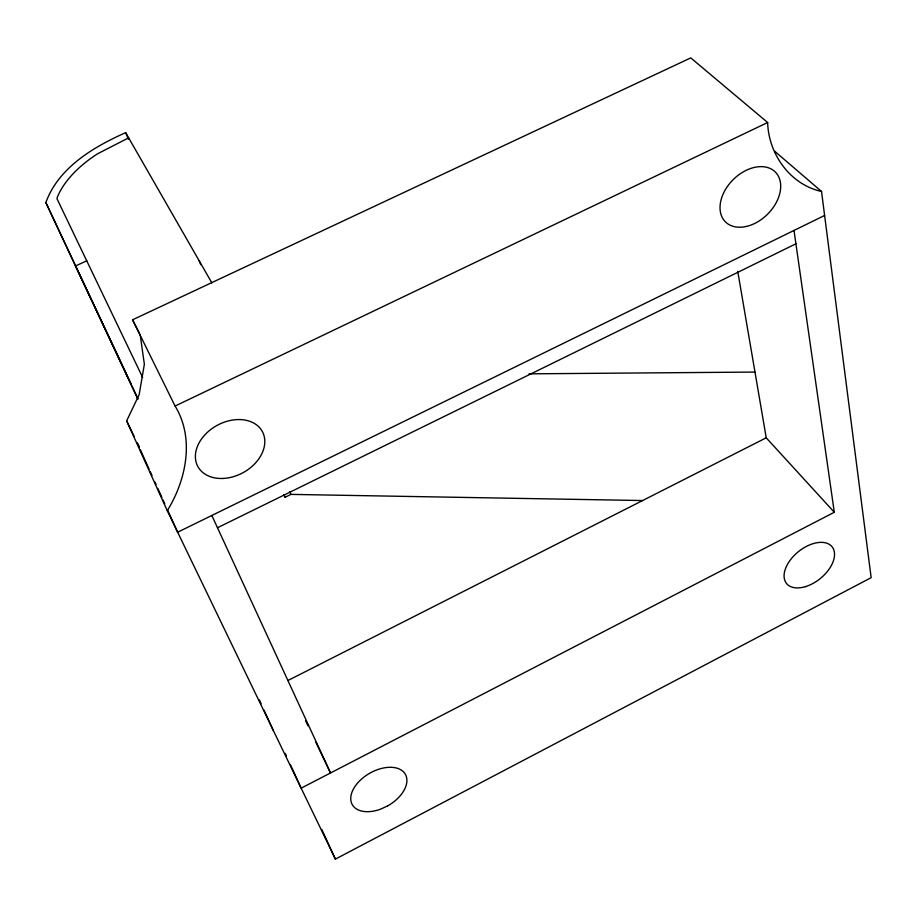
<?xml version="1.0" encoding="UTF-8"?>
<svg xmlns="http://www.w3.org/2000/svg" width="917" height="917" viewBox="0 0 917 917"><rect width="100%" height="100%" fill="white"/><g stroke="black" fill="none" stroke-linecap="round" stroke-linejoin="round"><path stroke-width="1.38" d="M137.756 399.01L45.85 202.554C58.505 167.651 93.293 147.075 125.663 132.644L211.873 282.906M774.842 151.374L821.529 191.458L871.15 577.664L335.393 859.114L167.272 510.723L126.661 420.869L139.166 394.597L144.359 364.278L140.198 334.843M167.272 510.723C186.243 480.061 194.851 438.315 175.09 406.048L132.552 319.804L690.765 57.886L767.644 122.511C768.503 153.93 790.076 184.592 821.529 191.458M794.007 230.454L834.298 512.259L301.154 788.162L290.551 764.95M287.892 680.529L766.234 437.81L737.738 271.34M217.478 527.756L795.91 243.796M283.766 494.79L285.095 497.255L290.918 494.389L642.576 500.544M824.612 215.461L177.646 532.215L167.731 510.299M175.09 406.048L767.644 122.511M86.737 260.806L75.526 265.987L131.372 384.659L45.85 202.554M128.655 137.859L97.775 153.666A94.371 52.246 -22.5 0 0 57.267 197.373L56.969 198.702L142.628 377.449M529.063 373.838L754.966 372.073M766.234 437.81L834.298 512.259M132.552 319.804L139.567 333.593M126.661 420.869L134.421 437.008M137.39 443.163L139.12 446.762M305.521 720.693L307.963 725.794M315.884 742.369L330.521 772.962L211.827 515.48M131.979 385.942L138.043 398.884M321.81 829.472L335.393 859.114M285.244 753.35L286.425 755.929M259.351 699.843L261.116 703.706M264.039 710.136L273.426 730.723M137.39 443.255L139.143 447.129M140.312 449.708L149.058 469.046M150.228 471.625L151.981 475.487M154.893 481.941L156.062 484.52M157.804 488.383L161.896 497.404M163.066 499.983L164.808 503.857M125.663 132.644L128.437 139.212M283.995 494.641L285.095 497.255M289.818 491.764L290.918 494.389M199.104 260.646L200.731 264.577M387.685 805.883L380.555 809.172A30.582 18.627 -29.9 0 1 352.701 790.454A30.582 18.627 -29.9 0 1 399.239 768.985A30.582 18.627 -29.9 0 1 387.685 805.883M805.458 586.628A29.241 17.331 -38.9 0 0 832.819 547.839A29.241 17.331 -38.9 0 0 789.629 560.94A29.241 17.331 -38.9 0 0 805.458 586.628M222.544 478.468A36.68 26.971 -28.5 0 0 263.202 433.34A36.68 26.971 -28.5 0 0 204.514 435.254A36.68 26.971 -28.5 0 0 222.544 478.468M746.335 226.453A35.27 24.392 -44.9 0 0 778.418 176.259A35.27 24.392 -44.9 0 0 726.333 188.088A35.27 24.392 -44.9 0 0 746.335 226.453"/></g></svg>
